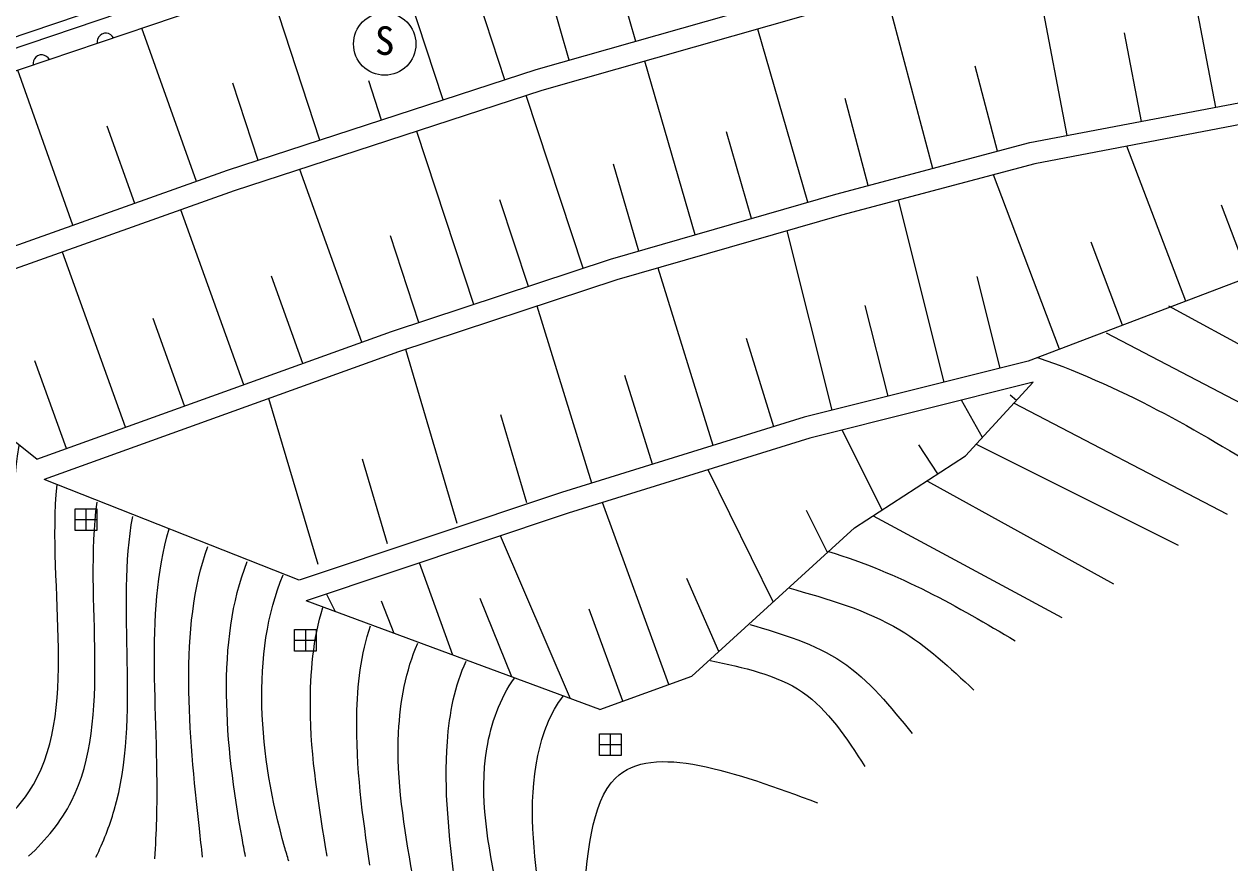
# Model space of a CAD drawing. Units: millimetres, scale not verified. Extents: x 40000 to 680000, y 20000 to 380000.
# Drawn here: x 346528 to 402204, y 259225 to 297942 of the extents above; entities that cross this region are included whole.
import ezdxf
from ezdxf.enums import TextEntityAlignment as Align

# ---------------------------------------------------------------- set-up
doc = ezdxf.new("R2010")
doc.units = ezdxf.units.MM
doc.header["$LTSCALE"] = 1000
doc.layers.add('M-BGD', color=7, linetype='Continuous', lineweight=25)
doc.styles.add('ＭＳ ゴシック', font='')
doc.styles.get('ＭＳ ゴシック').set_extended_font_data('MS Gothic')

msp = doc.modelspace()

# ---------------------------------------------------------------- linework, layer by layer
at = {"layer": 'M-BGD'}
for p, q in [((371688, 296272), (369632, 303512)), ((401552, 294109), (400010, 302190)), ((365876, 294441), (363541, 301598)), ((374767, 297147), (373727, 300809)), ((394690, 292800), (393158, 300831)), ((360179, 292582), (357844, 299740)), ((388493, 291284), (386384, 299231)), ((368725, 295370), (367562, 298933)), ((354482, 290682), (351968, 297753)), ((382711, 289719), (380402, 297708)), ((398121, 293455), (397341, 297543)), ((377508, 288215), (375192, 296228)), ((348785, 288656), (346240, 295815)), ((391480, 292077), (390437, 296009)), ((357331, 291653), (356168, 295216)), ((363028, 293512), (362438, 295321)), ((372342, 286671), (369714, 294641)), ((385505, 290491), (384440, 294506)), ((351634, 289669), (350369, 293226)), ((367286, 285004), (364654, 292990)), ((380109, 288967), (378953, 292967)), ((419174, 292372), (392885, 282384)), ((400165, 285150), (397445, 292310)), ((362129, 283263), (359264, 291231)), ((374906, 287463), (373747, 291476)), ((394341, 282937), (391282, 290989)), ((369814, 285838), (368499, 289827)), ((389005, 281413), (386899, 289826)), ((403077, 286257), (401814, 289580)), ((356669, 281299), (353768, 289366)), ((383833, 280117), (381758, 288403)), ((364758, 284171), (363441, 288168)), ((397253, 284044), (395796, 287880)), ((351209, 279335), (348300, 287422)), ((359399, 282281), (357952, 286306)), ((378340, 278492), (375802, 286681)), ((391592, 282060), (390534, 286285)), ((372741, 276757), (370213, 284916)), ((386419, 280765), (385370, 284954)), ((399372, 284936), (410438, 278909)), ((347113, 277863), (339150, 284169)), ((353939, 280317), (352486, 284356)), ((381140, 279360), (379879, 283428)), ((396491, 283694), (407692, 277835)), ((366524, 274896), (364148, 282917)), ((348478, 278354), (347022, 282402)), ((375541, 277625), (374269, 281729)), ((360100, 272993), (357830, 280654)), ((392346, 280564), (392066, 280821)), ((390783, 278864), (389816, 280585)), ((392212, 280461), (402081, 275327)), ((369736, 275848), (368533, 279907)), ((386153, 275519), (384294, 279202)), ((388719, 277182), (387846, 278527)), ((390489, 278550), (399813, 273895)), ((363312, 273945), (362150, 277867)), ((381117, 271269), (378108, 277373)), ((359229, 272269), (347452, 276922)), ((388244, 276845), (396828, 272104)), ((376301, 267462), (373233, 275863)), ((348881, 275070), (349881, 275070)), ((349381, 275570), (349381, 274570)), ((383619, 273547), (382654, 275495)), ((385732, 275246), (394440, 270552)), ((371759, 266801), (368519, 274324)), ((366331, 268810), (364783, 273074)), ((378614, 268990), (377122, 272355)), ((373116, 266299), (359547, 271321)), ((360904, 270819), (360490, 271637)), ((363617, 269814), (363031, 271311)), ((369045, 267806), (367590, 271426)), ((374177, 266687), (372626, 270933)), ((359017, 269505), (360017, 269505)), ((359517, 270005), (359517, 269005)), ((373593, 265189), (373593, 264189)), ((373093, 264689), (374093, 264689))]:
    msp.add_line(p, q, dxfattribs=at)
for points in [[(310565, 283783), (323883, 288321), (331121, 291945), (342373, 296090), (360193, 302119), (373498, 306298), (380383, 308274), (390043, 310635), (394951, 311636), (399901, 312475), (404806, 313181), (409764, 313761), (418132, 314437)], [(418993, 314026), (409813, 313263), (404871, 312686), (399979, 311981), (395043, 311144), (390153, 310147), (380511, 307791), (373642, 305819), (360348, 301643), (342540, 295619), (331320, 291485), (324076, 287858), (316484, 285305)], [(419115, 312814), (409911, 312268), (405007, 311695), (395221, 310160), (390371, 309171), (380768, 306824), (373930, 304862), (360658, 300693), (342873, 294676), (331718, 290566), (324638, 286853)], [(408316, 304545), (396332, 302608), (382464, 299333), (370149, 295835), (355907, 291188), (338815, 285111)], [(408475, 303558), (396527, 301626), (382715, 298365), (370441, 294878), (356229, 290241), (339150, 284169)], [(350662, 297311), (350601, 297392), (350530, 297452), (350429, 297502), (350338, 297522), (350236, 297522), (350115, 297481), (350034, 297420), (349974, 297348), (349924, 297247), (349904, 297156), (349904, 297055)], [(347698, 296308), (347637, 296389), (347566, 296449), (347464, 296499), (347373, 296519), (347272, 296519), (347151, 296478), (347070, 296417), (347010, 296346), (346960, 296244), (346940, 296153), (346940, 296052)], [(347113, 277863), (363495, 283754), (373606, 287087), (384011, 290095), (392974, 292473), (403268, 294437)], [(403410, 293446), (393196, 291497), (384278, 289131), (373901, 286132), (363820, 282809), (347452, 276922)], [(392885, 282384), (382540, 279794), (371342, 276323), (359229, 272269)], [(393128, 281414), (382809, 278830), (371648, 275372), (359547, 271321)], [(373116, 266299), (377363, 267850), (384871, 274687), (390001, 278014), (393128, 281414)]]:
    msp.add_lwpolyline(points, dxfattribs=at)
for points in [[(348881, 274570), (348881, 275570), (349881, 275570), (349881, 274570)], [(359017, 269005), (359017, 270005), (360017, 270005), (360017, 269005)], [(373093, 264189), (373093, 265189), (374093, 265189), (374093, 264189)]]:
    msp.add_lwpolyline(points, close=True, dxfattribs=at)
msp.add_circle((363178, 297026), 1440, dxfattribs=at)
msp.add_arc((457051, -9740), 330000, 105.89005, 112.66882, dxfattribs=at)
for points, knots in [([(393302, 282562), (393307, 282560), (393311, 282559), (393316, 282557), (397548, 281100), (401008, 278990), (404469, 276879)], [0, 0, 0, 0, 1, 1, 1, 2, 2, 2, 2]), ([(279007, 266434), (281251, 268706), (283495, 270978), (286358, 272202), (288490, 273113), (290965, 273444), (293258, 273107), (296247, 272667), (298926, 271091), (301627, 269600), (305701, 267347), (309504, 265653), (314295, 263945), (324912, 259758), (340813, 255660), (344784, 262926), (346717, 266612), (345459, 273262), (346297, 278496)], [0, 0, 0, 0, 1, 1, 1, 2, 2, 2, 3, 3, 3, 4, 4, 4, 5, 5, 5, 6, 6, 6, 6]), ([(342956, 259437), (344535, 260267), (345898, 261230), (346752, 262502), (349123, 266034), (347577, 271952), (348048, 276680)], [0, 0, 0, 0, 1, 1, 1, 2, 2, 2, 2]), ([(346728, 259529), (347554, 260291), (348239, 261129), (348719, 262078), (350634, 265864), (349286, 271420), (349895, 275870)], [0, 0, 0, 0, 1, 1, 1, 2, 2, 2, 2]), ([(349847, 259488), (350182, 260191), (350471, 260911), (350687, 261655), (351938, 265965), (350761, 271105), (351545, 275219)], [0, 0, 0, 0, 1, 1, 1, 2, 2, 2, 2]), ([(352560, 259417), (352603, 260016), (352636, 260620), (352654, 261231), (352785, 265790), (352055, 270731), (353229, 274640), (353231, 274647), (353233, 274654), (353236, 274662)], [0, 0, 0, 0, 1, 1, 1, 2, 2, 2, 3, 3, 3, 3]), ([(354767, 259494), (354718, 259929), (354670, 260366), (354621, 260808), (354137, 265232), (353661, 270051), (355010, 273835)], [0, 0, 0, 0, 1, 1, 1, 2, 2, 2, 2]), ([(383641, 273602), (383651, 273599), (383660, 273596), (383670, 273593), (386979, 272607), (389635, 271042), (392291, 269478)], [0, 0, 0, 0, 1, 1, 1, 2, 2, 2, 2]), ([(356750, 259524), (356695, 259809), (356641, 260095), (356589, 260384), (355809, 264687), (355387, 269469), (356826, 273136)], [0, 0, 0, 0, 1, 1, 1, 2, 2, 2, 2]), ([(358750, 259307), (358683, 259523), (358619, 259741), (358556, 259961), (357375, 264107), (356973, 268944), (358494, 272517)], [0, 0, 0, 0, 1, 1, 1, 2, 2, 2, 2]), ([(381831, 271919), (383622, 271414), (385412, 270909), (386961, 269982), (388205, 269237), (389294, 268220), (390382, 267203)], [0, 0, 0, 0, 1, 1, 1, 2, 2, 2, 2]), ([(360523, 259537), (360142, 261802), (359761, 264067), (359745, 266427), (359734, 267986), (359883, 269586), (360318, 271011)], [0, 0, 0, 0, 1, 1, 1, 2, 2, 2, 2]), ([(362491, 259113), (362166, 261378), (361841, 263643), (361889, 265999), (361918, 267425), (362084, 268885), (362520, 270171)], [0, 0, 0, 0, 1, 1, 1, 2, 2, 2, 2]), ([(380039, 270233), (381541, 269787), (383043, 269341), (384286, 268508), (385545, 267666), (386537, 266428), (387530, 265190)], [0, 0, 0, 0, 1, 1, 1, 2, 2, 2, 2]), ([(364458, 258690), (364084, 260849), (363710, 263008), (363819, 265248), (363889, 266668), (364153, 268121), (364708, 269361)], [0, 0, 0, 0, 1, 1, 1, 2, 2, 2, 2]), ([(366426, 258266), (366163, 260422), (365900, 262578), (366071, 264819), (366170, 266114), (366413, 267437), (366942, 268537)], [0, 0, 0, 0, 1, 1, 1, 2, 2, 2, 2]), ([(378208, 268562), (379740, 268242), (381272, 267923), (382464, 267106), (383650, 266293), (384500, 264986), (385349, 263680)], [0, 0, 0, 0, 1, 1, 1, 2, 2, 2, 2]), ([(368393, 257843), (367958, 260059), (367522, 262275), (367894, 264497), (368087, 265658), (368501, 266821), (369168, 267753)], [0, 0, 0, 0, 1, 1, 1, 2, 2, 2, 2]), ([(370360, 257419), (370070, 259666), (369779, 261913), (370252, 264176), (370460, 265172), (370817, 266171), (371426, 266917)], [0, 0, 0, 0, 1, 1, 1, 2, 2, 2, 2]), ([(372328, 256995), (372510, 259508), (372693, 262020), (373836, 263141), (375534, 264807), (379351, 263405), (383168, 262002)], [0, 0, 0, 0, 1, 1, 1, 2, 2, 2, 2])]:
    msp.add_open_spline(points, degree=3, knots=knots, dxfattribs=at)

# ---------------------------------------------------------------- texts
at = {"layer": 'M-BGD', "style": 'ＭＳ ゴシック'}
msp.add_text('S', height=1320, dxfattribs=at).set_placement((362728, 296126), align=Align.BOTTOM_LEFT)

doc.saveas('drawing.dxf')
